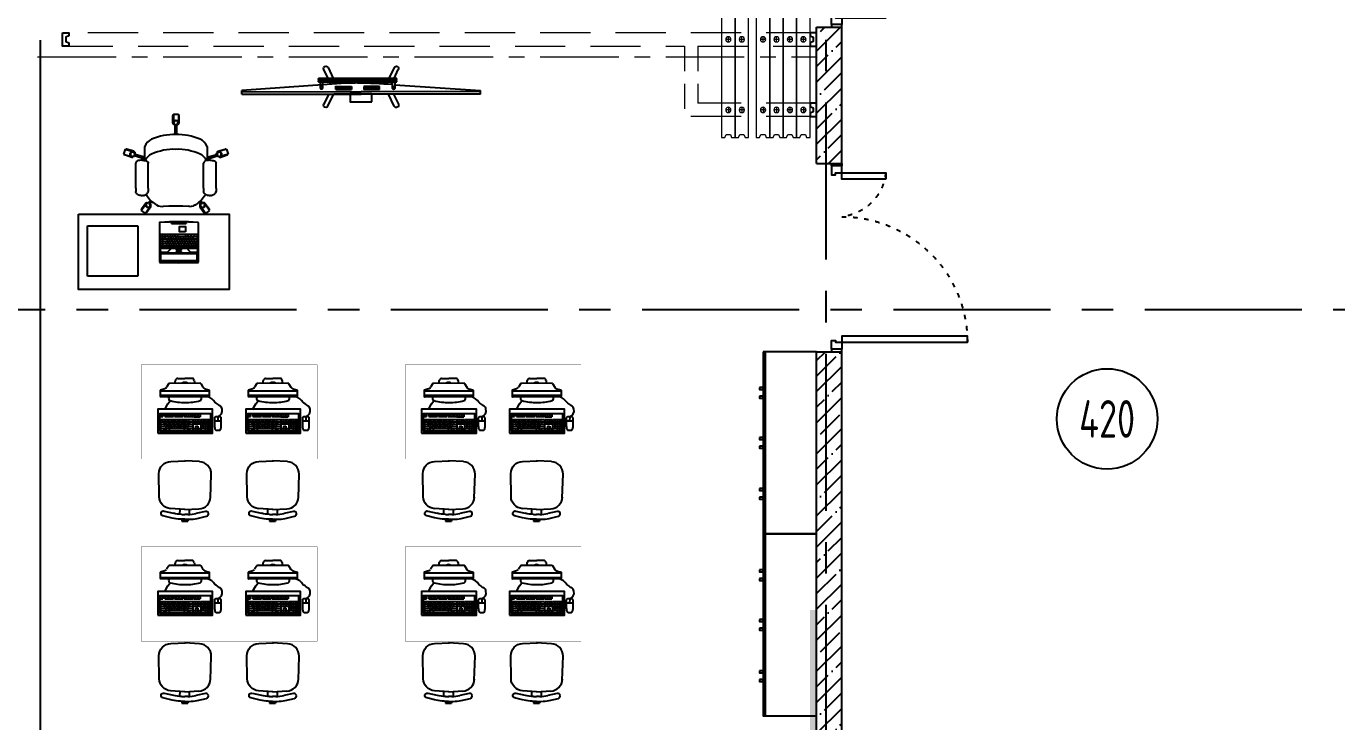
# Model space of a CAD drawing. Header units: millimetres. Extents: x -9318 to 9016603, y 0 to 838141.
# Drawn here: x 70367 to 80797, y 524120 to 529661 of the extents above; entities that cross this region are included whole.
import ezdxf
from ezdxf import colors
from ezdxf.entities.mleader import LeaderData, LeaderLine
from ezdxf.enums import TextEntityAlignment as Align
from ezdxf.math import Vec2, Vec3

# ---------------------------------------------------------------- set-up
doc = ezdxf.new("R2010")
doc.units = ezdxf.units.MM
for name, pattern in [('ACAD_ISO03W100', [30, 12, -18]), ('CENTER', [2, 1.25, -0.25, 0.25, -0.25]), ('HIDDEN', [6, 4, -2]), ('осевая', [2, 1.25, -0.25, 0.25, -0.25])]:
    doc.linetypes.add(name, pattern=pattern)
for name, color, linetype, lineweight in [('АР_Номер помещения', 1, 'Continuous', 25), ('Пер раздвиж', 7, 'Continuous', 25), ('ТХ_мебель передв', 250, 'Continuous', 13)]:
    doc.layers.add(name, color=color, linetype=linetype, lineweight=lineweight)
doc.styles.add('ISOCPEUR', font='isocpeur.ttf', dxfattribs={"width": 0.7})

# ---------------------------------------------------------------- blocks, each defined once
blk = doc.blocks.new('Полуторная_на лестницу')
at = {"color": 8}
for points in [[(75, 80), (75, 1080), (125, 1080), (125, 80)], [(1375, 430), (1375, 80), (1425, 80), (1425, 430)]]:
    blk.add_lwpolyline(points, close=True, dxfattribs=at)
for points in [[(0, 0), (0, 80), (20, 80), (20, 0), (0, 0)], [(20, 80), (20, 0), (90, 0), (90, 30), (75, 30), (75, 80), (20, 80)], [(1480, 80), (1480, 0), (1410, 0), (1410, 30), (1425, 30), (1425, 80), (1480, 80)], [(1500, 0), (1500, 80), (1480, 80), (1480, 0), (1500, 0)]]:
    blk.add_lwpolyline(points, dxfattribs=at)
at = {"color": 8, "linetype": 'ACAD_ISO03W100', "ltscale": 3}
for centre, radius, start, end in [((75, 80), 1000, 0, 90), ((1465, 40), 392, 95.9075, 174.0925)]:
    blk.add_arc(centre, radius, start, end, dxfattribs=at)
blk = doc.blocks.new('*U1127')
at = {"layer": 'АР_Номер помещения', "color": 8}
blk.add_circle((-15881, -583), 400, dxfattribs=at)
at = {"color": 8, "style": 'ISOCPEUR', "width": 0.7, "flags": 1}
blk.add_attdef('КАТЕГОРИЯ', (-499, -2092), '', height=250, dxfattribs=at)
at = {"layer": 'АР_Номер помещения', "color": 8, "style": 'ISOCPEUR', "width": 0.7}
blk.add_attdef('НОМЕР_ПОМЕЩЕНИЯ', text='', height=300, dxfattribs=at).set_placement((-15881, -583), align=Align.MIDDLE_CENTER)
blk = doc.blocks.new('_DotSmall')
at = {"color": 8, "linetype": 'ByBlock', "const_width": 0.5}
blk.add_lwpolyline([(-0.0625, 0, 1), (0.0625, 0, 1)], format="xyb", close=True, dxfattribs=at)
blk = doc.blocks.new('П Трансформ2')
at = {"layer": 'Пер раздвиж', "color": 8, "linetype": 'HIDDEN', "lineweight": 9, "ltscale": 100}
for p, q in [((0, 615), (-1052, 615)), ((0, 508), (-945, 508))]:
    blk.add_line(p, q, dxfattribs=at)
at = {"layer": 'Пер раздвиж', "color": 8, "linetype": 'HIDDEN', "lineweight": 9, "ltscale": 50}
for p, q in [((-1052, 54), (-1052, 615)), ((-945, 54), (-945, 508))]:
    blk.add_line(p, q, dxfattribs=at)
at = {"layer": 'Пер раздвиж', "color": 8, "lineweight": 9}
for p, q in [((-681, 562), (-723, 562)), ((-702, 541), (-702, 583)), ((-574, 562), (-616, 562)), ((-595, 541), (-595, 583)), ((-406, 562), (-447, 562)), ((-426, 541), (-426, 583)), ((-299, 562), (-340, 562)), ((-319, 541), (-319, 583)), ((-192, 562), (-233, 562)), ((-212, 541), (-212, 583)), ((-85, 562), (-126, 562)), ((-105, 541), (-105, 583)), ((-702, 21), (-702, -21)), ((-595, 21), (-595, -21)), ((-426, 21), (-426, -21)), ((-319, 21), (-319, -21)), ((-212, 21), (-212, -21)), ((-105, 21), (-105, -21)), ((-681, 0), (-723, 0)), ((-574, 0), (-616, 0)), ((-406, 0), (-447, 0)), ((-299, 0), (-340, 0)), ((-192, 0), (-233, 0)), ((-85, 0), (-126, 0))]:
    blk.add_line(p, q, dxfattribs=at)
for points in [[(-756, -219), (-756, 781), (-729, 781), (-719, 757), (-686, 757), (-676, 781), (-649, 781), (-649, -219), (-678, -219), (-686, -237), (-719, -237), (-726, -219)], [(-649, -219), (-649, 781), (-622, 781), (-612, 757), (-579, 757), (-569, 781), (-542, 781), (-542, -219), (-571, -219), (-579, -237), (-612, -237), (-619, -219)], [(-480, -219), (-480, 781), (-453, 781), (-443, 757), (-410, 757), (-400, 781), (-373, 781), (-373, -219), (-402, -219), (-410, -237), (-443, -237), (-451, -219)], [(-373, -219), (-373, 781), (-346, 781), (-336, 757), (-303, 757), (-293, 781), (-266, 781), (-266, -219), (-295, -219), (-303, -237), (-336, -237), (-344, -219)], [(-266, -219), (-266, 781), (-239, 781), (-229, 757), (-196, 757), (-186, 781), (-159, 781), (-159, -219), (-188, -219), (-196, -237), (-229, -237), (-237, -219)], [(-159, -219), (-159, 781), (-132, 781), (-122, 757), (-89, 757), (-79, 781), (-52, 781), (-52, -219), (-81, -219), (-89, -237), (-122, -237), (-130, -219)]]:
    blk.add_lwpolyline(points, close=True, dxfattribs=at)
at = {"layer": 'Пер раздвиж', "color": 8}
for points in [[(0, 508), (-52, 508), (-52, 535), (-28, 545), (-28, 578), (-52, 588), (-52, 615), (0, 615)], [(-6000, -53), (-5950, -53), (-5950, -27), (-5974, -17), (-5974, 17), (-5950, 27), (-5950, 54), (-6000, 54)], [(0, -53), (-52, -53), (-52, -27), (-28, -17), (-28, 17), (-52, 27), (-52, 54), (0, 54)]]:
    blk.add_lwpolyline(points, close=True, dxfattribs=at)
at = {"layer": 'Пер раздвиж', "color": 8, "linetype": 'HIDDEN', "lineweight": 9, "ltscale": 100}
blk.add_lwpolyline([(-945, 54), (0, 54), (0, -53), (-6000, -53), (-6000, 54), (-1052, 54)], dxfattribs=at)
at = {"layer": 'Пер раздвиж', "color": 8, "lineweight": 9}
for centre in [(-702, 562), (-595, 562), (-426, 562), (-319, 562), (-212, 562), (-105, 562), (-702, 0), (-595, 0), (-426, 0), (-319, 0), (-212, 0), (-105, 0)]:
    blk.add_circle(centre, 20.9, dxfattribs=at)
blk = doc.blocks.new('поз67')
at = {"color": 8}
for p, q in [((827456, -207565, -5), (827458, -208515, -5)), ((827456, -207565, -6), (827457, -208515, 0)), ((827456, -207565, -5), (827486, -207565, -5)), ((827476, -207565, -5), (827478, -208515, -5)), ((827531, -208246, -5), (827486, -207565, -5)), ((827555, -208246, -5), (827507, -208246, -5)), ((827507, -208266, -5), (827555, -208266, -5)), ((827556, -208855, -5), (827555, -208231, -5)), ((827555, -208231, -5), (827564, -208231, -5)), ((827564, -208255, -5), (827564, -208231, -5)), ((827572, -208255, -5), (827572, -208231, -5)), ((827572, -208231, -5), (827581, -208231, -5)), ((827581, -208231, -5), (827582, -208855, -5)), ((827493, -208369, -5), (827493, -208494, -5)), ((827493, -208369, -5), (827518, -208369, -5)), ((827498, -208369, -5), (827498, -208494, -5)), ((827503, -208369, -5), (827503, -208494, -5)), ((827508, -208369, -5), (827508, -208494, -5)), ((827513, -208369, -5), (827513, -208494, -5)), ((827518, -208369, -5), (827518, -208494, -5)), ((827518, -208494, -5), (827493, -208494, -5)), ((827456, -209465, -5), (827458, -208515, -5)), ((827456, -209465, -6), (827457, -208515, 0)), ((827476, -209465, -5), (827478, -208515, -5)), ((827494, -208717, -5), (827493, -208592, -5)), ((827518, -208592, -5), (827493, -208592, -5)), ((827499, -208717, -5), (827498, -208592, -5)), ((827504, -208717, -5), (827503, -208592, -5)), ((827509, -208717, -5), (827508, -208592, -5)), ((827514, -208717, -5), (827513, -208592, -5)), ((827519, -208717, -5), (827518, -208592, -5)), ((827534, -208784, -5), (827485, -209465, -5)), ((827494, -208717, -5), (827519, -208717, -5)), ((827508, -208820, -5), (827556, -208820, -5)), ((827556, -208840, -5), (827508, -208840, -5)), ((827556, -208840, -5), (827508, -208840, -5)), ((827565, -208855, -5), (827556, -208855, -5)), ((827556, -208855, -5), (827565, -208855, -5)), ((827565, -208831, -5), (827565, -208855, -5)), ((827582, -208855, -5), (827573, -208855, -5)), ((827573, -208855, -5), (827582, -208855, -5)), ((827456, -209465, -5), (827485, -209465, -5))]:
    blk.add_line(p, q, dxfattribs=at)
for points, elevation in [([(827361, -208251), (827457, -208298)], -5), ([(827457, -208257), (827377, -208218)], -5), ([(827536, -208274), (827555, -208265)], -5), ([(827556, -208235), (827563, -208592)], -5), ([(827557, -208850), (827572, -208235)], -5), ([(827564, -208235), (827568, -208395)], -5), ([(827565, -208850), (827580, -208235)], -5), ([(827581, -208253), (827652, -208219)], -5), ([(827668, -208252), (827581, -208294)], -5), ([(827430, -208335), (827430, -208335)], 5), ([(827458, -208732), (827458, -208298)], -5), ([(827555, -208306), (827539, -208314)], -5), ([(827573, -208543), (827581, -208850)], -5), ([(827569, -208690), (827573, -208850)], -5), ([(827361, -208779), (827458, -208732)], -5), ([(827458, -208773), (827377, -208812)], -5), ([(827541, -208758), (827556, -208765)], -5), ([(827556, -208724), (827543, -208718)], -5), ([(827668, -208778), (827582, -208737)], -5), ([(827582, -208778), (827652, -208812)], -5), ([(827573, -208855), (827573, -208830)], -5)]:
    blk.add_lwpolyline(points, dxfattribs=dict(at, elevation=elevation))
at = {"color": 8, "elevation": -5}
for points in [[(827507, -208246, 1.032034), (827507, -208266)], [(827508, -208840, -1.032034), (827508, -208820)]]:
    blk.add_lwpolyline(points, format="xyb", dxfattribs=at)
blk.add_lwpolyline([(827396, -208429), (827458, -208429), (827458, -208601), (827396, -208601)], close=True, dxfattribs=at)
at = {"color": 8}
for centre, radius in [((827507, -208256, -5), 10), ((827560, -208235, -5), 4), ((827576, -208235, -5), 4), ((827568, -208543, -5), 5.23), ((827568, -208543, -5), 4), ((827508, -208830, -5), 10), ((827561, -208850, -5), 4), ((827561, -208850, -5), 4), ((827577, -208850, -5), 4), ((827577, -208850, -5), 4)]:
    blk.add_circle(centre, radius, dxfattribs=at)
for centre, start, end in [((827369, -208235, -5), 64.1457, 244.1457), ((827660, -208235, -5), 295.653, 115.653), ((827369, -208795, -5), 115.8543, 295.8543), ((827660, -208795, -5), 244.347, 64.347)]:
    blk.add_arc(centre, 18.5, start, end, dxfattribs=at)
blk.add_ellipse((823911, -208549, -5), major_axis=(2566, 2575), ratio=1, start_param=-0.785398, end_param=-0.709205, dxfattribs=at)
at = {"color": 8, "extrusion": (0, 0, -1)}
blk.add_ellipse((823911, -208481, -5), major_axis=(2566, -2575), ratio=1, start_param=-0.785398, end_param=-0.703626, dxfattribs=at)
blk = doc.blocks.new('laptop')
at = {"color": 8}
for p, q in [((-150, 325), (-155, 323)), ((-150, 325), (-155, 323)), ((-155, 323), (-155, 10)), ((-155, 323), (-155, 10)), ((0, 326), (-150, 325)), ((0, 326), (-150, 325)), ((0, 314), (-150, 313)), ((150, 325), (0, 326)), ((150, 325), (0, 326)), ((150, 313), (0, 314)), ((155, 323), (150, 325)), ((155, 323), (150, 325)), ((155, 10), (155, 323)), ((155, 10), (155, 323)), ((-150, 313), (-155, 311)), ((155, 248), (-155, 248)), ((-147, 210), (-147, 234)), ((-147, 210), (-147, 100)), ((147, 210), (-147, 210)), ((-147, 210), (-72, 210)), ((-143, 309), (-140, 310)), ((-143, 254), (-143, 309)), ((-140, 253), (-143, 254)), ((-140, 310), (140, 310)), ((140, 253), (-140, 253)), ((-137, 244), (-96, 244)), ((-130, 210), (-130, 194)), ((-128, 210), (-128, 194)), ((-111, 210), (-111, 194)), ((-94, 210), (-94, 194)), ((-68, 219), (-92, 243)), ((-77, 210), (-77, 194)), ((-60, 210), (-60, 194)), ((-43, 210), (-43, 194)), ((-26, 210), (-26, 194)), ((-19, 242), (-21, 242)), ((-21, 242), (-21, 237)), ((-21, 237), (-19, 237)), ((-21, 226), (-21, 220)), ((21, 226), (-21, 226)), ((-21, 220), (21, 220)), ((-19, 237), (-19, 242)), ((-9, 210), (-9, 194)), ((-6, 242), (-8, 242)), ((-8, 242), (-8, 237)), ((-8, 237), (-6, 237)), ((-6, 237), (-6, 242)), ((8, 242), (6, 242)), ((6, 242), (6, 237)), ((6, 237), (8, 237)), ((8, 237), (8, 242)), ((8, 210), (8, 194)), ((21, 242), (19, 242)), ((19, 242), (19, 237)), ((19, 237), (21, 237)), ((21, 237), (21, 242)), ((21, 220), (21, 226)), ((25, 210), (25, 194)), ((42, 210), (42, 194)), ((59, 210), (59, 194)), ((68, 219), (92, 243)), ((69, 210), (69, 211)), ((69, 210), (69, 211)), ((147, 210), (69, 210)), ((76, 210), (76, 194)), ((79, 210), (79, 194)), ((96, 244), (137, 244)), ((96, 210), (96, 194)), ((113, 210), (113, 194)), ((130, 210), (130, 194)), ((140, 310), (143, 309)), ((143, 254), (140, 253)), ((143, 309), (143, 254)), ((147, 234), (147, 210)), ((147, 210), (147, 100)), ((155, 311), (150, 313)), ((-130, 194), (-147, 194)), ((147, 192), (-147, 192)), ((147, 173), (-147, 173)), ((147, 155), (-147, 155)), ((147, 137), (-147, 137)), ((147, 118), (-147, 118)), ((-138, 192), (-138, 173)), ((-129, 173), (-129, 155)), ((76, 194), (-128, 194)), ((-123, 155), (-123, 137)), ((-123, 118), (-123, 100)), ((-119, 192), (-119, 173)), ((-114, 137), (-114, 118)), ((-110, 173), (-110, 155)), ((-103, 155), (-103, 137)), ((-99, 192), (-99, 173)), ((-98, 118), (-98, 100)), ((-94, 137), (-94, 118)), ((-90, 173), (-90, 155)), ((-84, 155), (-84, 137)), ((-80, 192), (-80, 173)), ((-75, 137), (-75, 118)), ((-74, 118), (-74, 100)), ((-71, 173), (-71, 155)), ((-64, 155), (-64, 137)), ((-60, 192), (-60, 173)), ((-55, 137), (-55, 118)), ((-55, 118), (-55, 100)), ((-51, 173), (-51, 155)), ((-45, 155), (-45, 137)), ((-41, 192), (-41, 173)), ((-36, 137), (-36, 118)), ((-32, 173), (-32, 155)), ((-25, 155), (-25, 137)), ((-21, 192), (-21, 173)), ((-16, 137), (-16, 118)), ((-12, 173), (-12, 155)), ((-6, 155), (-6, 137)), ((-2, 192), (-2, 173)), ((3, 137), (3, 118)), ((7, 173), (7, 155)), ((9, 118), (9, 100)), ((14, 155), (14, 137)), ((18, 192), (18, 173)), ((23, 137), (23, 118)), ((27, 173), (27, 155)), ((29, 118), (29, 100)), ((33, 155), (33, 137)), ((37, 192), (37, 173)), ((42, 137), (42, 118)), ((46, 173), (46, 155)), ((48, 118), (48, 100)), ((53, 155), (53, 137)), ((57, 192), (57, 173)), ((62, 137), (62, 118)), ((66, 173), (66, 155)), ((68, 118), (68, 100)), ((72, 155), (72, 137)), ((76, 192), (76, 173)), ((147, 194), (79, 194)), ((81, 137), (81, 118)), ((85, 173), (85, 155)), ((87, 118), (87, 100)), ((90, 118), (90, 100)), ((92, 155), (92, 137)), ((96, 192), (96, 173)), ((105, 173), (105, 155)), ((109, 137), (109, 100)), ((129, 192), (129, 100)), ((-155, 10), (-155, 8)), ((-155, 8), (-152, 5)), ((-152, 5), (-150, 5)), ((-150, 5), (0, 0)), ((147, 100), (-147, 100)), ((-59, 14), (-59, 1)), ((59, 14), (-59, 14)), ((-59, 1), (-59, 14)), ((-59, 14), (59, 14)), ((0, 0), (150, 5)), ((59, 1), (59, 14)), ((59, 14), (59, 1)), ((150, 5), (153, 6)), ((153, 6), (155, 8)), ((155, 8), (155, 10))]:
    blk.add_line(p, q, dxfattribs=at)
blk.add_lwpolyline([(-52, 79), (-4, 79), (-4, 39), (-52, 39)], close=True, dxfattribs=at)
for centre, radius, start, end in [((-137, 234), 10, 90, 180), ((-96, 239), 5, 45, 90), ((-72, 215), 5, 270, 45), ((72, 215), 5, 135, 236.1175), ((96, 239), 5, 90, 135), ((137, 234), 10, 0, 90), ((-150, 10), 5, 180, 266.4167), ((0, 2405), 2405, 266.4167, 273.5833), ((150, 10), 5, 273.5833, 0)]:
    blk.add_arc(centre, radius, start, end, dxfattribs=at)
blk = doc.blocks.new('стол с тумбой 1200х600')
at = {"color": 8}
blk.add_lwpolyline([(-19012, 19801), (-19012, 21001), (-19612, 21001), (-19612, 19801)], close=True, dxfattribs=at)
at = {"color": 8, "linetype": 'HIDDEN', "ltscale": 0.1}
blk.add_lwpolyline([(-19505, 19875), (-19105, 19875), (-19105, 20275), (-19505, 20275)], close=True, dxfattribs=at)
blk = doc.blocks.new('СК33 790х830')
at = {"color": 8}
for p, q in [((-25, 659), (-25, 719)), ((-20, 729), (20, 729)), ((-20, 729), (-20, 649)), ((-20, 649), (-16, 649)), ((-7, 568), (-7, 642)), ((-2, 649), (2, 649)), ((7, 568), (6, 642)), ((15, 649), (20, 649)), ((20, 729), (20, 649)), ((25, 659), (25, 719)), ((-403, 450), (-416, 412)), ((-403, 450), (-327, 426)), ((-335, 434), (-392, 452)), ((-327, 426), (-328, 422)), ((-249, 472), (-250, 402)), ((248, 472), (249, 380)), ((403, 450), (326, 426)), ((326, 426), (328, 422)), ((334, 434), (392, 452)), ((403, 450), (415, 412)), ((-416, 412), (-339, 388)), ((-350, 386), (-408, 405)), ((-338, 392), (-339, 388)), ((-333, 409), (-334, 405)), ((-250, 372), (-329, 399)), ((-250, 387), (-325, 410)), ((-319, 344), (-320, 340)), ((-320, 140), (-320, 340)), ((-316, 349), (-319, 344)), ((-312, 353), (-316, 349)), ((-306, 357), (-312, 353)), ((-298, 360), (-306, 357)), ((-290, 362), (-298, 360)), ((-290, 362), (-289, 362)), ((-280, 363), (-289, 362)), ((-280, 363), (-279, 363)), ((-270, 364), (-279, 363)), ((-270, 364), (-261, 363)), ((-261, 363), (-261, 363)), ((-261, 363), (-252, 362)), ((-252, 362), (-251, 362)), ((-251, 362), (-243, 360)), ((-250, 402), (-250, 398)), ((-250, 398), (-250, 380)), ((-250, 380), (-250, 370)), ((-250, 370), (-250, 362)), ((-243, 360), (-235, 357)), ((-235, 357), (-229, 353)), ((-229, 353), (-224, 349)), ((-224, 349), (-222, 344)), ((-222, 344), (-220, 340)), ((-221, 140), (-220, 340)), ((221, 344), (220, 340)), ((220, 140), (220, 340)), ((224, 349), (221, 344)), ((228, 353), (224, 349)), ((234, 357), (228, 353)), ((242, 360), (234, 357)), ((250, 362), (242, 360)), ((249, 387), (324, 410)), ((249, 372), (328, 399)), ((249, 380), (249, 370)), ((249, 370), (249, 362)), ((250, 362), (251, 362)), ((260, 363), (251, 362)), ((260, 363), (261, 363)), ((270, 364), (261, 363)), ((270, 364), (279, 363)), ((279, 363), (279, 363)), ((279, 363), (288, 362)), ((288, 362), (289, 362)), ((289, 362), (297, 360)), ((297, 360), (305, 357)), ((305, 357), (311, 353)), ((311, 353), (316, 349)), ((316, 349), (318, 344)), ((318, 344), (319, 340)), ((320, 140), (320, 340)), ((332, 409), (333, 405)), ((337, 392), (338, 388)), ((415, 412), (338, 388)), ((350, 386), (407, 405)), ((-320, 140), (-320, 131)), ((-320, 131), (-320, 123)), ((-320, 123), (-320, 115)), ((-319, 109), (-320, 115)), ((-318, 106), (-319, 109)), ((-315, 100), (-318, 106)), ((-226, 100), (-223, 106)), ((-222, 109), (-223, 106)), ((-222, 109), (-221, 115)), ((-221, 140), (-221, 131)), ((-221, 131), (-221, 123)), ((-221, 123), (-221, 115)), ((-221, 115), (-221, 115)), ((220, 140), (220, 131)), ((220, 131), (220, 123)), ((220, 123), (220, 115)), ((220, 115), (220, 113)), ((221, 109), (220, 113)), ((222, 106), (221, 109)), ((225, 100), (222, 106)), ((314, 100), (317, 106)), ((318, 109), (317, 106)), ((318, 109), (319, 115)), ((319, 140), (319, 131)), ((319, 131), (319, 123)), ((319, 123), (319, 115)), ((319, 115), (319, 115)), ((-311, 95), (-315, 100)), ((-305, 90), (-311, 95)), ((-303, 89), (-305, 90)), ((-296, 85), (-303, 89)), ((-293, 84), (-296, 85)), ((-290, 83), (-293, 84)), ((-284, 81), (-290, 83)), ((-281, 81), (-284, 81)), ((-278, 81), (-281, 81)), ((-274, 80), (-278, 81)), ((-277, -38), (-230, 27)), ((-240, 22), (-275, -27)), ((-270, 80), (-274, 80)), ((-267, 80), (-270, 80)), ((-263, 81), (-267, 80)), ((-260, 81), (-263, 81)), ((-257, 81), (-260, 81)), ((-257, 81), (-251, 83)), ((-248, 84), (-251, 83)), ((-245, 85), (-248, 84)), ((-245, 85), (-238, 89)), ((-245, -61), (-198, 4)), ((-236, 90), (-238, 89)), ((-237, 89), (-225, 73)), ((-236, 90), (-230, 95)), ((-230, 95), (-226, 100)), ((-230, 27), (-227, 25)), ((-225, 73), (-202, 42)), ((-216, 17), (-212, 14)), ((-202, 42), (-215, 25)), ((-192, 34), (-205, 17)), ((-202, 42), (-201, 40)), ((-201, 40), (-181, 26)), ((-201, 6), (-198, 4)), ((-181, 26), (-161, 10)), ((-161, 10), (-158, 8)), ((-158, 8), (-155, 7)), ((-155, 7), (-140, -1)), ((-56, 0), (56, 0)), ((55, 0), (99, -4)), ((155, 7), (139, -1)), ((155, 7), (158, 8)), ((158, 8), (160, 10)), ((174, 21), (160, 10)), ((180, 26), (174, 21)), ((200, 40), (180, 26)), ((187, 30), (196, 17)), ((192, 6), (189, 4)), ((236, -61), (189, 4)), ((197, 38), (206, 25)), ((200, 40), (201, 42)), ((217, 63), (201, 42)), ((207, 17), (204, 14)), ((225, 73), (217, 63)), ((221, 27), (218, 25)), ((268, -38), (221, 27)), ((229, 95), (225, 100)), ((237, 89), (225, 73)), ((235, 90), (229, 95)), ((231, 22), (267, -27)), ((237, 89), (235, 90)), ((244, 85), (237, 89)), ((247, 84), (244, 85)), ((250, 83), (247, 84)), ((256, 81), (250, 83)), ((259, 81), (256, 81)), ((262, 81), (259, 81)), ((266, 80), (262, 81)), ((270, 80), (266, 80)), ((273, 80), (270, 80)), ((277, 81), (273, 80)), ((280, 81), (277, 81)), ((283, 81), (280, 81)), ((283, 81), (289, 83)), ((292, 84), (289, 83)), ((295, 85), (292, 84)), ((295, 85), (302, 89)), ((304, 90), (302, 89)), ((304, 90), (310, 95)), ((310, 95), (314, 100)), ((-277, -38), (-245, -61)), ((-200, -7), (-235, -56)), ((-140, -1), (-125, -4)), ((-125, -4), (-110, -5)), ((-110, -5), (-99, -4)), ((-99, -4), (-55, 0)), ((111, -5), (99, -4)), ((111, -5), (125, -4)), ((125, -4), (139, -1)), ((191, -7), (226, -56)), ((268, -38), (236, -61))]:
    blk.add_line(p, q, dxfattribs=at)
for centre in [(0, 661), (-345, 411), (344, 411), (-221, 6), (212, 6)]:
    blk.add_circle(centre, 20, dxfattribs=at)
for centre, radius, start, end in [((-20, 719), 5, 90, 180), ((-20, 659), 5, 180, 270), ((0, 661), 17, 279.4623, 260.5377), ((20, 719), 5, 0, 90), ((20, 659), 5, 270, 0), ((-152, 436), 103, 113.6677, 159.763), ((-15, 128), 440, 88.0553, 113.9054), ((14, 128), 440, 66.0946, 91.9447), ((151, 436), 103, 20.237, 66.3323), ((-394, 447), 5, 72.3275, 162.3275), ((-345, 411), 17, 351.7899, 332.8652), ((-337, 429), 5, 342.3275, 72.3275), ((-15, 10), 440, 88.0553, 113.9054), ((14, 10), 440, 66.0946, 91.9447), ((344, 411), 17, 207.1348, 188.2101), ((336, 429), 5, 107.6725, 197.6725), ((393, 447), 5, 17.6725, 107.6725), ((-406, 409), 5, 162.3275, 252.3275), ((-349, 391), 5, 252.3275, 342.3275), ((-152, 318), 103, 113.6677, 155.3986), ((151, 318), 103, 24.6014, 66.3323), ((348, 391), 5, 197.6725, 287.6725), ((405, 409), 5, 287.6725, 17.6725), ((-236, 19), 5, 54, 144), ((-221, 6), 17, 63.4623, 44.5377), ((212, 6), 17, 135.4623, 116.5377), ((227, 19), 5, 36, 126), ((-271, -30), 5, 144, 234), ((-239, -53), 5, 234, 324), ((-204, -4), 5, 324, 54), ((195, -4), 5, 126, 216), ((230, -53), 5, 216, 306), ((263, -30), 5, 306, 36)]:
    blk.add_arc(centre, radius, start, end, dxfattribs=at)
blk = doc.blocks.new('тумба под доской')
at = {"color": 8}
for points in [[(-1451, -426), (0, -426), (0, 0), (-1451, 0)], [(-1165, -453), (-1149, -453), (-1149, -426), (-1165, -426)], [(-1096, -453), (-1080, -453), (-1080, -426), (-1096, -426)], [(-768, -453), (-752, -453), (-752, -426), (-768, -426)], [(-699, -453), (-683, -453), (-683, -426), (-699, -426)], [(-360, -453), (-344, -453), (-344, -426), (-360, -426)], [(-291, -453), (-275, -453), (-275, -426), (-291, -426)]]:
    blk.add_lwpolyline(points, close=True, dxfattribs=at)
blk.add_lwpolyline([(-1451, -410), (0, -410)], dxfattribs=at)
blk = doc.blocks.new('стуо без подлокот')
at = {"color": 8, "extrusion": (-5.44802e-05, 0.000471638, 1)}
for p, q in [((-8645, 20682, 0), (-8627, 20756, 0)), ((-8603, 20770, 0), (-8602, 20770, 0)), ((-8474, 20785, 0), (-8288, 20787, 0)), ((-8588, 20746, 0), (-8606, 20672, 0)), ((-8577, 20581, 0), (-8569, 20694, 0)), ((-8193, 20693, 0), (-8189, 20575, 0)), ((-8669, 20558, 0), (-8669, 20606, 0)), ((-8668, 20606, 0), (-8669, 20558, 0)), ((-8654, 20558, 0), (-8669, 20558, 0)), ((-8654, 20606, 0), (-8668, 20606, 0)), ((-8654, 20582, 0), (-8653, 20617, 0)), ((-8654, 20582, 0), (-8654, 20606, 0)), ((-8654, 20582, 0), (-8654, 20558, 0)), ((-8654, 20582, 0), (-8654, 20548, 0)), ((-8615, 20606, 0), (-8615, 20581, 0)), ((-8615, 20557, 0), (-8615, 20582, 0)), ((-8614, 20620, 0), (-8574, 20619, 0)), ((-8577, 20582), (-8571, 20469, 0)), ((-8195, 20464, 0), (-8189, 20582, 0)), ((-8647, 20482, 0), (-8630, 20408, 0)), ((-8615, 20543, 0), (-8575, 20543, 0)), ((-8591, 20417, 0), (-8608, 20492, 0)), ((-8606, 20393, 0), (-8605, 20394, 0)), ((-8484, 20377, 0), (-8294, 20371, 0))]:
    blk.add_line(p, q, dxfattribs=at)
at = {"color": 8, "extrusion": (5.44802e-05, -0.000471638, -1)}
for centre, major_axis, start_param, end_param in [((-8608, 20751, 0), (12.7, 14.6, 0), 4.240369, 5.829345), ((-8607, 20751, 0), (12.7, 14.6, 0), -0.45384, 1.098777), ((-8473, 20688, 0), (63.4, 73.1, 0), 4.061153, 5.558057), ((-8290, 20690, 0), (63.4, 73.1, 0), -0.725128, 0.826554), ((-8363, 20612, 0), (-219, 190, 0), 5.584367, 5.811166), ((-8325, 20602, 0), (190, 219, 0), 4.01357, 4.240369)]:
    blk.add_ellipse(centre, major_axis=major_axis, ratio=1, start_param=start_param, end_param=end_param, dxfattribs=at)
at = {"color": 8, "extrusion": (-5.44802e-05, 0.000471638, 1)}
for centre, major_axis, start_param, end_param in [((-8364, 20547, 0), (-222, -187, 0), 5.584367, 5.811166), ((-8325, 20557, 0), (187, -222, 0), 4.01357, 4.240369), ((-8475, 20473, 0), (62.2, -74.2, 0), 4.061153, 5.558057), ((-8292, 20468, 0), (62.2, -74.2, 0), -0.725128, 0.826554), ((-8611, 20412, 0), (12.4, -14.8, 0), 4.240369, 5.829345), ((-8610, 20412, 0), (12.4, -14.8, 0), -0.45384, 1.098777)]:
    blk.add_ellipse(centre, major_axis=major_axis, ratio=1, start_param=start_param, end_param=end_param, dxfattribs=at)
blk = doc.blocks.new('ПК-2')
at = {"color": 8, "extrusion": (6.19742e-05, -0.000470712, 1)}
for p, q in [((7036200, 1186830, 95), (7036150, 1186830, 95)), ((7036158, 1186441, 95), (7036157, 1186830, 95)), ((7036194, 1186441, 95), (7036193, 1186830, 95)), ((7035967, 1186828, 95), (7035877, 1186827, 95)), ((7035877, 1186827, 95), (7035878, 1186571, 95)), ((7035895, 1186827, 95), (7035896, 1186571, 95)), ((7035913, 1186828, 95), (7035914, 1186571, 95)), ((7035931, 1186828, 95), (7035932, 1186571, 95)), ((7035949, 1186828, 95), (7035950, 1186571, 95)), ((7035967, 1186828, 95), (7035968, 1186571, 95)), ((7036008, 1186828, 95), (7035990, 1186828, 95)), ((7036149, 1186443, 95), (7036148, 1186828, 95)), ((7036212, 1186795, 95), (7036202, 1186828, 95)), ((7036253, 1186762, 95), (7036224, 1186780, 95)), ((7036256, 1186513, 95), (7036255, 1186758, 95)), ((7036294, 1186692, 95), (7036295, 1186635, 95)), ((7036295, 1186579, 95), (7036295, 1186635, 95)), ((7035878, 1186566, 95), (7035878, 1186512, 95)), ((7035896, 1186566, 95), (7035896, 1186512, 95)), ((7035914, 1186549, 95), (7035914, 1186531, 95)), ((7035932, 1186567, 95), (7035932, 1186513, 95)), ((7035950, 1186567, 95), (7035950, 1186513, 95)), ((7035968, 1186567, 95), (7035968, 1186513, 95)), ((7035878, 1186508, 95), (7035878, 1186436, 95)), ((7035878, 1186436, 95), (7035968, 1186436, 95)), ((7035896, 1186508, 95), (7035896, 1186454, 95)), ((7035914, 1186508, 95), (7035914, 1186436, 95)), ((7035932, 1186508, 95), (7035932, 1186454, 95)), ((7035950, 1186508, 95), (7035950, 1186436, 95)), ((7035968, 1186508, 95), (7035968, 1186436, 95)), ((7036201, 1186441, 95), (7036151, 1186441, 95)), ((7036213, 1186476, 95), (7036203, 1186443, 95)), ((7036254, 1186509, 95), (7036224, 1186491, 95))]:
    blk.add_line(p, q, dxfattribs=at)
at = {"color": 8, "extrusion": (6.19742e-05, -0.000470712, 1), "elevation": -28}
for points in [[(7035859, 1186850), (7035860, 1186414), (7036049, 1186414), (7036048, 1186850)], [(7035873, 1186837), (7035873, 1186427), (7036013, 1186427), (7036012, 1186837)]]:
    blk.add_lwpolyline(points, close=True, dxfattribs=at)
for points in [[(7035895, 1186802), (7035877, 1186802)], [(7035895, 1186785), (7035877, 1186785)], [(7035895, 1186759), (7035877, 1186759)], [(7035913, 1186785), (7035895, 1186785)], [(7035913, 1186768), (7035895, 1186768)], [(7035913, 1186751), (7035895, 1186751)], [(7035913, 1186734), (7035895, 1186734)], [(7035931, 1186797), (7035913, 1186797)], [(7035931, 1186779), (7035913, 1186779)], [(7035931, 1186762), (7035913, 1186762)], [(7035931, 1186745), (7035913, 1186745)], [(7035931, 1186728), (7035913, 1186728)], [(7035949, 1186802), (7035931, 1186802)], [(7035949, 1186785), (7035931, 1186785)], [(7035949, 1186768), (7035931, 1186768)], [(7035949, 1186751), (7035931, 1186751)], [(7035949, 1186734), (7035931, 1186734)], [(7035967, 1186811), (7035949, 1186811)], [(7035967, 1186794), (7035949, 1186794)], [(7035967, 1186776), (7035949, 1186776)], [(7035967, 1186759), (7035949, 1186759)], [(7035967, 1186742), (7035949, 1186742)], [(7035967, 1186725), (7035949, 1186725)], [(7035990, 1186828), (7035990, 1186811)], [(7036008, 1186811), (7035990, 1186811)], [(7035990, 1186794), (7035990, 1186725)], [(7036008, 1186794), (7035990, 1186794)], [(7036008, 1186777), (7035990, 1186776)], [(7036008, 1186759), (7035990, 1186759)], [(7036008, 1186742), (7035990, 1186742)], [(7036008, 1186725), (7035990, 1186725)], [(7036008, 1186828), (7036008, 1186811)], [(7036008, 1186794), (7036008, 1186725)], [(7036048, 1186795), (7036093, 1186771), (7036117, 1186752)], [(7035895, 1186640), (7035877, 1186639)], [(7035913, 1186716), (7035895, 1186716)], [(7035913, 1186699), (7035895, 1186699)], [(7035913, 1186682), (7035895, 1186682)], [(7035913, 1186665), (7035895, 1186665)], [(7035913, 1186648), (7035895, 1186648)], [(7035913, 1186631), (7035895, 1186631)], [(7035931, 1186711), (7035913, 1186711)], [(7035931, 1186694), (7035913, 1186694)], [(7035931, 1186677), (7035913, 1186677)], [(7035931, 1186660), (7035913, 1186660)], [(7035931, 1186643), (7035913, 1186643)], [(7035932, 1186626), (7035914, 1186626)], [(7035949, 1186717), (7035931, 1186717)], [(7035949, 1186699), (7035931, 1186699)], [(7035949, 1186682), (7035931, 1186682)], [(7035949, 1186665), (7035931, 1186665)], [(7035949, 1186648), (7035931, 1186648)], [(7035949, 1186631), (7035931, 1186631)], [(7035967, 1186708), (7035949, 1186708)], [(7035967, 1186691), (7035949, 1186691)], [(7035967, 1186674), (7035949, 1186674)], [(7035967, 1186657), (7035949, 1186657)], [(7035967, 1186640), (7035949, 1186640)], [(7035968, 1186623), (7035950, 1186623)], [(7035990, 1186717), (7035990, 1186648)], [(7036008, 1186717), (7035990, 1186717)], [(7036008, 1186700), (7035990, 1186700)], [(7036008, 1186682), (7035990, 1186682)], [(7036008, 1186665), (7035990, 1186665)], [(7036008, 1186648), (7035990, 1186648)], [(7035990, 1186640), (7035990, 1186571)], [(7036008, 1186640), (7035990, 1186640)], [(7036008, 1186623), (7035990, 1186623)], [(7036008, 1186717), (7036008, 1186648)], [(7036008, 1186640), (7036008, 1186571)], [(7035896, 1186614), (7035878, 1186614)], [(7035896, 1186597), (7035878, 1186597)], [(7035968, 1186571), (7035878, 1186571)], [(7035896, 1186567), (7035878, 1186567)], [(7035914, 1186549), (7035878, 1186549)], [(7035914, 1186531), (7035878, 1186531)], [(7035914, 1186614), (7035896, 1186614)], [(7035932, 1186608), (7035914, 1186608)], [(7035950, 1186614), (7035932, 1186614)], [(7035950, 1186597), (7035932, 1186597)], [(7035968, 1186567), (7035932, 1186567)], [(7035968, 1186549), (7035932, 1186549)], [(7035968, 1186531), (7035932, 1186531)], [(7035968, 1186605), (7035950, 1186605)], [(7036008, 1186606), (7035990, 1186605)], [(7036008, 1186588), (7035990, 1186588)], [(7036008, 1186571), (7035990, 1186571)], [(7035990, 1186567), (7035990, 1186513)], [(7036008, 1186567), (7035990, 1186567)], [(7036008, 1186549), (7035990, 1186549)], [(7036008, 1186531), (7035990, 1186531)], [(7036008, 1186567), (7036008, 1186513)], [(7035896, 1186513), (7035878, 1186513)], [(7035968, 1186508), (7035878, 1186508)], [(7035968, 1186472), (7035878, 1186472)], [(7035968, 1186454), (7035878, 1186454)], [(7035968, 1186490), (7035896, 1186490)], [(7035968, 1186513), (7035932, 1186513)], [(7036008, 1186513), (7035990, 1186513)], [(7036008, 1186513), (7035990, 1186513)], [(7035990, 1186372), (7035957, 1186372)]]:
    blk.add_lwpolyline(points, dxfattribs=at)
for points in [[(7035990, 1186372, 0.397637), (7036050, 1186338, 0.110351), (7036067, 1186345, 0.08312), (7036080, 1186362, 0.014729), (7036105, 1186395, 0.170175), (7036149, 1186454, -0.037673)], [(7035968, 1186399, 0.114539), (7035964, 1186398, 0.103755), (7035960, 1186395, 0.091433), (7035958, 1186390, 0.084292), (7035957, 1186385), (7035957, 1186358, 0.084292), (7035958, 1186353, 0.091433), (7035960, 1186349, 0.103755), (7035964, 1186346, 0.114539), (7035968, 1186345, 0.114539)]]:
    blk.add_lwpolyline(points, format="xyb", dxfattribs=at)
blk.add_lwpolyline([(7035882, 1186385), (7035882, 1186358, 0.19919), (7035884, 1186354, 0.098412), (7035891, 1186348, 0.055653), (7035901, 1186346, 0.042416), (7035915, 1186345), (7035979, 1186345, 0.114539), (7035983, 1186346, 0.103755), (7035987, 1186349, 0.091433), (7035989, 1186353, 0.084292), (7035990, 1186358), (7035990, 1186385, 0.084292), (7035989, 1186390, 0.091433), (7035986, 1186395, 0.103755), (7035983, 1186398, 0.114539), (7035978, 1186399), (7035914, 1186399, 0.042416), (7035901, 1186397, 0.055653), (7035891, 1186395, 0.098412), (7035884, 1186389, 0.19919)], format="xyb", close=True, dxfattribs=at)
at = {"color": 8, "extrusion": (6.19742e-05, -0.000470712, 1)}
for centre, radius, start, end in [((7036150, 1186828, -28), 1.8, 90.1091, 180.1091), ((7036200, 1186828, -28), 1.8, 0.1091, 90.1091), ((7036579, 1186631, -28), 477, 165.3648, 179.8791), ((7036134, 1186746, -28), 18, 82.9331, 161.3058), ((7036116, 1186601, -28), 164, 78.7654, 82.9331), ((7036238, 1186803, -28), 27, 197.1145, 238.1415), ((7036251, 1186758, -28), 4.5, 0.1091, 59.6301), ((7036579, 1186635, -28), 477, 180.3391, 194.8534), ((7036293, 1186966, -28), 256, 261.5096, 266.4787), ((7036229, 1186635, -28), 33.8, 322.7271, 37.4911), ((7036276, 1186692, -28), 18, 0.1091, 86.4787), ((7036295, 1186305, -28), 256, 93.7395, 98.7086), ((7036277, 1186579, -28), 18, 273.7395, 0.1091), ((7036135, 1186519, -28), 18, 198.9124, 277.2851), ((7036116, 1186664, -28), 164, 277.2851, 281.4528), ((7036151, 1186443, -28), 1.8, 180.1091, 270.1091), ((7036201, 1186443, -28), 1.8, 270.1091, 0.1091), ((7036239, 1186468, -28), 27, 122.0766, 163.1037), ((7036251, 1186513, -28), 4.5, 300.5881, 0.1091)]:
    blk.add_arc(centre, radius, start, end, dxfattribs=at)
blk = doc.blocks.new('У195')
at = {"layer": 'ТХ_мебель передв', "color": 8, "const_width": 2}
blk.add_lwpolyline([(168259, 78382), (169009, 78382), (169009, 76982), (168259, 76982)], close=True, dxfattribs=at)

msp = doc.modelspace()

# ---------------------------------------------------------------- hatches: boundary and pattern name
at = {"ltscale": 100}
h = msp.add_hatch(dxfattribs=at)
h.set_pattern_fill('ANSI35', color=256, scale=700)
h.set_pattern_definition([(45, (-897545.71, 627127.85), (-123.743687, 123.743687), []), (45, (-897421.97, 627127.85), (-123.743687, 123.743687), [218.75, -43.75, 0, -43.75])])
h.paths.add_polyline_path([(76857.1, 529653.11), (76657.1, 529653.11), (76657.1, 528567.96), (76857.1, 528567.96)])
h = msp.add_hatch(dxfattribs=at)
h.set_pattern_fill('ANSI35', color=256, scale=700)
h.set_pattern_definition([(45, (-897545.71, 618722.85), (-123.743687, 123.743687), []), (45, (-897421.97, 618722.85), (-123.743687, 123.743687), [218.75, -43.75, 0, -43.75])])
h.paths.add_polyline_path([(76857.1, 527067.96), (76657.1, 527067.96), (76657.1, 522500.54), (76857.1, 522500.54)])
h = msp.add_hatch(color=256)
h.dxf.hatch_style = 1
h.paths.add_polyline_path([(76604.23, 523812.92), (76657.17, 523812.92), (76657.17, 525011.66), (76604.23, 525011.66)])

# ---------------------------------------------------------------- linework, layer by layer
at = {"linetype": 'CENTER', "ltscale": 1000}
for p, q in [((76732.1, 509801.69), (76732.1, 539184.22)), ((51268.34, 527402.96), (134865.51, 527402.96))]:
    msp.add_line(p, q, dxfattribs=at)
at = {"ltscale": 100}
for p, q in [((76657.1, 528567.96), (76657.1, 529653.11)), ((76657.1, 529653.11), (76857.1, 529653.11)), ((76857.1, 528567.96), (76857.1, 529653.11)), ((70482.1, 521222.96), (70482.1, 529547.96)), ((76657.1, 528567.96), (76857.1, 528567.96)), ((76657.1, 520162.96), (76657.1, 527067.96)), ((76657.1, 527067.96), (76857.1, 527067.96)), ((76857.1, 520162.96), (76857.1, 527067.96))]:
    msp.add_line(p, q, dxfattribs=at)
at = {"linetype": 'осевая', "lineweight": 0, "ltscale": 500}
msp.add_line((70457.1, 529416.35), (76657.1, 529416.35), dxfattribs=at)

# ---------------------------------------------------------------- block references
for name, p, rotation in [('Полуторная_на лестницу', (76777.1, 531153.11), 270), ('laptop', (71582.39, 528102.91), 180), ('тумба под доской', (76657.1, 525617.3), 270), ('У195', (149664.29, 357954.28), 90), ('У195', (151764.29, 357954.28), 90), ('ПК-2', (1244866.48, -6511685.75, -94.96), 89.89091805478239), ('ПК-2', (1245566.48, -6511685.75, -94.96), 89.89091805478239), ('ПК-2', (1246966.48, -6511685.75, -94.96), 89.89091805478239), ('ПК-2', (1247666.48, -6511685.75, -94.96), 89.89091805478239), ('стуо без подлокот', (92210.33, 534387.34, -0.02), 90), ('стуо без подлокот', (92910.33, 534387.34, -0.02), 90), ('стуо без подлокот', (94310.33, 534387.34, -0.02), 90), ('стуо без подлокот', (95010.33, 534387.34, -0.02), 90), ('тумба под доской', (76657.1, 524166.69), 270), ('У195', (149664.29, 356504.28), 90), ('У195', (151764.29, 356504.28), 90), ('ПК-2', (1244866.48, -6513135.75, -94.96), 89.89091805478239), ('ПК-2', (1245566.48, -6513135.75, -94.96), 89.89091805478239), ('ПК-2', (1246966.48, -6513135.75, -94.96), 89.89091805478239), ('ПК-2', (1247666.48, -6513135.75, -94.96), 89.89091805478239), ('стуо без подлокот', (92210.33, 532937.34, -0.02), 90), ('стуо без подлокот', (92910.33, 532937.34, -0.02), 90), ('стуо без подлокот', (94310.33, 532937.34, -0.02), 90), ('стуо без подлокот', (95010.33, 532937.34, -0.02), 90)]:
    msp.add_blockref(name, p, dxfattribs=dict(rotation=rotation))
at = {"xscale": -1}
for name, p, rotation in [('П Трансформ2', (76657.1, 529555.64), 180), ('поз67', (281547.17, -298337.32, 0.47), 270), ('Полуторная_на лестницу', (76777.1, 527067.96), 270), ('стол с тумбой 1200х600', (50980.99, 547175.07), 270)]:
    msp.add_blockref(name, p, dxfattribs=dict(at, rotation=rotation))
msp.add_blockref('СК33 790х830', (71558.56, 528229.96))
ref = msp.add_blockref('*U1127', (94850.31, 527115.49))
ref.add_attrib('НОМЕР_ПОМЕЩЕНИЯ', '420', dxfattribs={"layer": 'АР_Номер помещения', "color": 8, "height": 300, "style": 'ISOCPEUR', "width": 0.7}).set_placement((78969.41, 526532.67), align=Align.MIDDLE_CENTER)

# ---------------------------------------------------------------- leaders
ml = msp.add_multileader_mtext('Standard')
ml.set_content('+13,200', color=8, style='ISOCPEUR')
ml.set_leader_properties(color=8, linetype='Continuous', lineweight=-1)
ml.set_arrow_properties(name='DOTSMALL')
ml.build(insert=Vec2(0, 0))
ml.multileader.update_dxf_attribs({"has_text_frame": 1, "text_left_attachment_type": 4, "text_right_attachment_type": 4, "dogleg_length": 100, "arrow_head_size": 180})
ctx = ml.context
ctx.base_point, ctx.char_height, ctx.arrow_head_size, ctx.landing_gap_size, ctx.plane_origin = Vec3(93068.63, 826103.47), 250, 180, 50, Vec3(90907.41, 825512.23)
ctx.left_attachment, ctx.right_attachment = 4, 4
notes = []
notes.append((ctx, [(0, (0, 0, 0), (0, 0), (1, 0), 1, [])]))
ctx.mtext.insert, ctx.mtext.width, ctx.mtext.line_spacing_style, ctx.mtext.flow_direction = Vec3(93118.63, 826436.81), 852.697, 2, 5
ml = msp.add_multileader_mtext('Standard')
ml.set_content('+11,550', color=8, style='ISOCPEUR')
ml.set_leader_properties(color=8, linetype='Continuous', lineweight=-1)
ml.set_arrow_properties(name='DOTSMALL')
ml.build(insert=Vec2(0, 0))
ml.multileader.update_dxf_attribs({"has_text_frame": 1, "text_left_attachment_type": 4, "text_right_attachment_type": 4, "dogleg_length": 100, "arrow_head_size": 180})
ctx = ml.context
ctx.base_point, ctx.char_height, ctx.arrow_head_size, ctx.landing_gap_size, ctx.plane_origin = Vec3(88068.63, 825358.47), 250, 180, 50, Vec3(85907.41, 824767.23)
ctx.left_attachment, ctx.right_attachment = 4, 4
notes.append((ctx, [(0, (0, 0, 0), (0, 0), (1, 0), 1, [])]))
ctx.mtext.insert, ctx.mtext.width, ctx.mtext.line_spacing_style, ctx.mtext.flow_direction = Vec3(88118.63, 825691.81), 852.697, 2, 5
ml = msp.add_multileader_mtext('Standard')
ml.set_content('+13,700', color=8, style='ISOCPEUR')
ml.set_leader_properties(color=8, linetype='Continuous', lineweight=-1)
ml.set_arrow_properties(name='DOTSMALL')
ml.build(insert=Vec2(0, 0))
ml.multileader.update_dxf_attribs({"has_text_frame": 1, "text_left_attachment_type": 4, "text_right_attachment_type": 4, "dogleg_length": 100, "arrow_head_size": 180})
ctx = ml.context
ctx.base_point, ctx.char_height, ctx.arrow_head_size, ctx.landing_gap_size, ctx.plane_origin = Vec3(118053.07, 658154.33), 250, 180, 50, Vec3(117803.7, 657493.51)
ctx.left_attachment, ctx.right_attachment = 4, 4
notes.append((ctx, [(0, (0, 0, 0), (0, 0), (1, 0), 1, [])]))
ctx.mtext.insert, ctx.mtext.width, ctx.mtext.line_spacing_style, ctx.mtext.flow_direction = Vec3(118103.07, 658487.66), 852.697, 2, 5
ml = msp.add_multileader_mtext('Standard')
ml.set_content('+13,700', color=8, style='ISOCPEUR')
ml.set_leader_properties(color=8, linetype='Continuous', lineweight=-1)
ml.set_arrow_properties(name='DOTSMALL')
ml.build(insert=Vec2(0, 0))
ml.multileader.update_dxf_attribs({"has_text_frame": 1, "text_left_attachment_type": 4, "text_right_attachment_type": 4, "dogleg_length": 100, "arrow_head_size": 180})
ctx = ml.context
ctx.base_point, ctx.char_height, ctx.arrow_head_size, ctx.landing_gap_size, ctx.plane_origin = Vec3(79585.57, 658000.47), 250, 180, 50, Vec3(77424.36, 657409.23)
ctx.left_attachment, ctx.right_attachment = 4, 4
notes.append((ctx, [(0, (0, 0, 0), (0, 0), (1, 0), 1, [])]))
ctx.mtext.insert, ctx.mtext.width, ctx.mtext.line_spacing_style, ctx.mtext.flow_direction = Vec3(79635.57, 658333.81), 852.697, 2, 5
ml = msp.add_multileader_mtext('Standard')
ml.set_content('+15,850', color=8, style='ISOCPEUR')
ml.set_leader_properties(color=8, linetype='Continuous', lineweight=-1)
ml.set_arrow_properties(name='DOTSMALL')
ml.build(insert=Vec2(0, 0))
ml.multileader.update_dxf_attribs({"has_text_frame": 1, "text_left_attachment_type": 4, "text_right_attachment_type": 4, "dogleg_length": 100, "arrow_head_size": 180})
ctx = ml.context
ctx.base_point, ctx.char_height, ctx.arrow_head_size, ctx.landing_gap_size, ctx.plane_origin = Vec3(78411.29, 652860.4), 250, 180, 50, Vec3(78329.9, 651149.71)
ctx.left_attachment, ctx.right_attachment = 4, 4
notes.append((ctx, [(0, (0, 0, 0), (0, 0), (1, 0), 1, [])]))
ctx.mtext.insert, ctx.mtext.width, ctx.mtext.defined_height, ctx.mtext.line_spacing_style, ctx.mtext.flow_direction = Vec3(78461.29, 653193.74), 696.0353, 776.46, 2, 5
ml = msp.add_multileader_mtext('Standard')
ml.set_content('+15,850', color=8, style='ISOCPEUR')
ml.set_leader_properties(color=8, linetype='Continuous', lineweight=-1)
ml.set_arrow_properties(name='DOTSMALL')
ml.build(insert=Vec2(0, 0))
ml.multileader.update_dxf_attribs({"has_text_frame": 1, "text_left_attachment_type": 4, "text_right_attachment_type": 4, "dogleg_length": 100, "arrow_head_size": 180})
ctx = ml.context
ctx.base_point, ctx.char_height, ctx.arrow_head_size, ctx.landing_gap_size, ctx.plane_origin = Vec3(116043.29, 652621.27), 250, 180, 50, Vec3(116522.41, 649668.82)
ctx.left_attachment, ctx.right_attachment = 4, 4
notes.append((ctx, [(0, (0, 0, 0), (0, 0), (1, 0), 1, [])]))
ctx.mtext.insert, ctx.mtext.width, ctx.mtext.line_spacing_style, ctx.mtext.flow_direction = Vec3(116093.29, 652954.61), 852.697, 2, 5
ml = msp.add_multileader_mtext('Standard')
ml.set_content('+9,800', color=8, style='ISOCPEUR')
ml.set_leader_properties(color=8, linetype='Continuous', lineweight=-1)
ml.set_arrow_properties(name='DOTSMALL')
ml.build(insert=Vec2(0, 0))
ml.multileader.update_dxf_attribs({"has_text_frame": 1, "text_left_attachment_type": 4, "text_right_attachment_type": 4, "dogleg_length": 100, "arrow_head_size": 180})
ctx = ml.context
ctx.base_point, ctx.char_height, ctx.arrow_head_size, ctx.landing_gap_size, ctx.plane_origin = Vec3(118053.07, 538154.33), 250, 180, 50, Vec3(117803.7, 537493.51)
ctx.left_attachment, ctx.right_attachment = 4, 4
notes.append((ctx, [(0, (0, 0, 0), (0, 0), (1, 0), 1, [])]))
ctx.mtext.insert, ctx.mtext.width, ctx.mtext.line_spacing_style, ctx.mtext.flow_direction = Vec3(118103.07, 538487.66), 852.697, 2, 5
ml = msp.add_multileader_mtext('Standard')
ml.set_content('+9,800', color=8, style='ISOCPEUR')
ml.set_leader_properties(color=8, linetype='Continuous', lineweight=-1)
ml.set_arrow_properties(name='DOTSMALL')
ml.build(insert=Vec2(0, 0))
ml.multileader.update_dxf_attribs({"has_text_frame": 1, "text_left_attachment_type": 4, "text_right_attachment_type": 4, "dogleg_length": 100, "arrow_head_size": 180})
ctx = ml.context
ctx.base_point, ctx.char_height, ctx.arrow_head_size, ctx.landing_gap_size, ctx.plane_origin = Vec3(79585.57, 538000.47), 250, 180, 50, Vec3(77424.36, 537409.23)
ctx.left_attachment, ctx.right_attachment = 4, 4
notes.append((ctx, [(0, (0, 0, 0), (0, 0), (1, 0), 1, [])]))
ctx.mtext.insert, ctx.mtext.width, ctx.mtext.line_spacing_style, ctx.mtext.flow_direction = Vec3(79635.57, 538333.81), 852.697, 2, 5
ml = msp.add_multileader_mtext('Standard')
ml.set_content('+11,750', color=8, style='ISOCPEUR')
ml.set_leader_properties(color=8, linetype='Continuous', lineweight=-1)
ml.set_arrow_properties(name='DOTSMALL')
ml.build(insert=Vec2(0, 0))
ml.multileader.update_dxf_attribs({"has_text_frame": 1, "text_left_attachment_type": 4, "text_right_attachment_type": 4, "dogleg_length": 100, "arrow_head_size": 180})
ctx = ml.context
ctx.base_point, ctx.char_height, ctx.arrow_head_size, ctx.landing_gap_size, ctx.plane_origin = Vec3(78411.29, 532860.4), 250, 180, 50, Vec3(78329.9, 531149.71)
ctx.left_attachment, ctx.right_attachment = 4, 4
notes.append((ctx, [(0, (0, 0, 0), (0, 0), (1, 0), 1, [])]))
ctx.mtext.insert, ctx.mtext.width, ctx.mtext.defined_height, ctx.mtext.line_spacing_style, ctx.mtext.flow_direction = Vec3(78461.29, 533193.74), 696.0353, 776.46, 2, 5
ml = msp.add_multileader_mtext('Standard')
ml.set_content('+11,750', color=8, style='ISOCPEUR')
ml.set_leader_properties(color=8, linetype='Continuous', lineweight=-1)
ml.set_arrow_properties(name='DOTSMALL')
ml.build(insert=Vec2(0, 0))
ml.multileader.update_dxf_attribs({"has_text_frame": 1, "text_left_attachment_type": 4, "text_right_attachment_type": 4, "dogleg_length": 100, "arrow_head_size": 180})
ctx = ml.context
ctx.base_point, ctx.char_height, ctx.arrow_head_size, ctx.landing_gap_size, ctx.plane_origin = Vec3(116043.29, 532621.27), 250, 180, 50, Vec3(116522.41, 529668.82)
ctx.left_attachment, ctx.right_attachment = 4, 4
notes.append((ctx, [(0, (0, 0, 0), (0, 0), (1, 0), 1, [])]))
ctx.mtext.insert, ctx.mtext.width, ctx.mtext.line_spacing_style, ctx.mtext.flow_direction = Vec3(116093.29, 532954.61), 852.697, 2, 5
for ctx, leaders in notes:
    for number, flags, end, landing, length, lines in leaders:
        leader = LeaderData()
        leader.index, (leader.has_last_leader_line, leader.has_dogleg_vector, leader.attachment_direction) = number, flags
        leader.last_leader_point, leader.dogleg_vector, leader.dogleg_length = Vec3(end), Vec3(landing), length
        for number, points, colour, breaks in lines:
            line = LeaderLine()
            line.index, line.vertices, line.color, line.breaks = number, Vec3.list(points), colors.encode_raw_color(colour), breaks
            leader.lines.append(line)
        ctx.leaders.append(leader)

doc.saveas('drawing.dxf')
